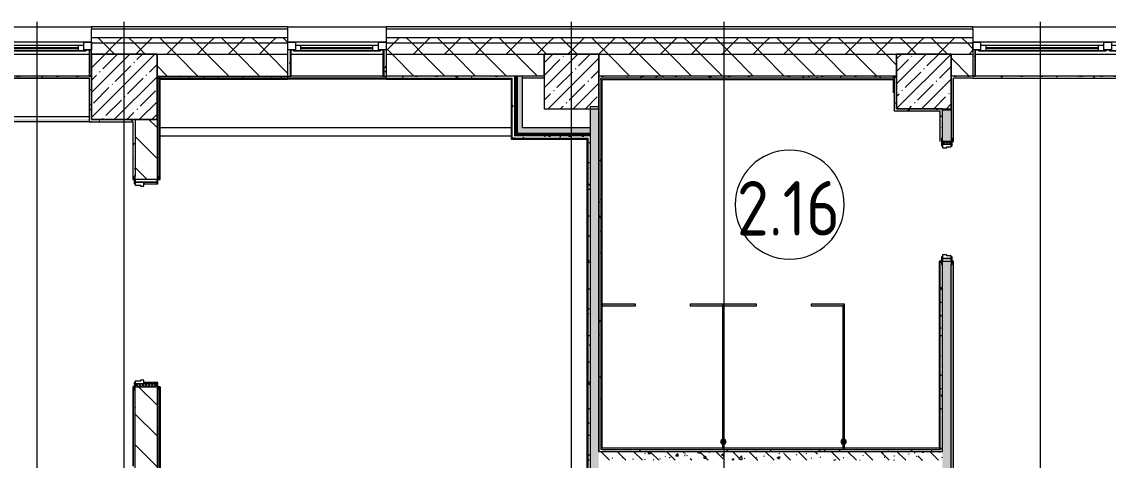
# Model space of a CAD drawing. Header units: millimetres. Extents: x -625 to 415037, y -3642 to 102118.
# Drawn here: x 214292 to 224252, y 97914 to 101937 of the extents above; entities that cross this region are included whole.
import ezdxf

# ---------------------------------------------------------------- set-up
doc = ezdxf.new("R2010")
doc.units = ezdxf.units.MM
for name, color, linetype, lineweight in [('A-AREA-IDEN', 7, 'Continuous', 9), ('A-DOOR-FRAM-2', 7, 'Continuous', 5), ('A-GENM', 7, 'Continuous', 9), ('A-GENM-1', 7, 'Continuous', 20), ('A-GLAZ', 7, 'Continuous', 9), ('A-GLAZ-1', 7, 'Continuous', 5), ('A-WALL', 7, 'Continuous', 5), ('I-WALL', 7, 'Continuous', 5), ('S-COLS', 7, 'Continuous', 9), ('S-COLS-1', 7, 'Continuous', 5), ('Оси', 7, 'Continuous', 9)]:
    doc.layers.add(name, color=color, linetype=linetype, lineweight=lineweight)
doc.layers.add('A-AREA-PATT-2', color=7, linetype='Continuous', lineweight=5, true_color=0xcde0ef, transparency=1)
for name, color, linetype, lineweight, true_color in [('A-DOOR-1', 7, 'Continuous', 5, 0xc0c0c0), ('A-DOOR-FRAM-1', 7, 'Continuous', 5, 0xc0c0c0), ('A-WALL-1', 9, 'Continuous', 5, 0x808080), ('A-WALL-FNSH-1', 9, 'Continuous', 5, 0x808080)]:
    doc.layers.add(name, color=color, linetype=linetype, lineweight=lineweight, true_color=true_color)
doc.layers.get('A-DOOR-1').off()
doc.styles.add('GOST Common', font='', dxfattribs={"width": 0.9, "height": 500})
doc.styles.get('GOST Common').set_extended_font_data('GOST Common')
pattern_1 = [(45, (148772.12, 0), (-114.04925, 114.04925), []), (45, (148886.17, 0), (-114.04925, 114.04925), [201.612, -40.322, 6.706, -33.617])]
pattern_2 = [(135, (148772.12, 0), (-141.42136, -141.42136), [])]
pattern_3 = [(135, (148772.12, 0), (-150.8683, -150.8683), [213.36, -35.56, 7.112, -35.56]), (135, (148772.12, 150.77), (-150.8683, -150.8683), []), (50, (148772.12, 0), (255.05767, -22.3145), [26.67, -293.37]), (355, (148772.12, 0), (-49.3404, 267.4791), [21.336, -234.696]), (100.451, (148793.38, -1.86), (205.7195, 245.16356), [22.666, -249.326]), (46.184, (148772.12, 71.12), (379.511, -58.86), [40.005, -440.055]), (96.636, (148803.75, 66.2), (332.3634, 346.3991), [33.999, -373.989]), (351.184, (148772.12, 71.12), (332.3669, 346.3953), [32.004, -352.044]), (21, (148807.68, 53.34), (212.26017, -143.1711), [26.67, -293.37]), (326, (148807.68, 53.34), (86.5224, 257.8632), [21.336, -234.696]), (71.451, (148825.37, 41.4), (298.78395, 114.6901), [22.666, -249.326]), (37.5, (148772.12, 0), (4.32385, 118.37751), [6.706, -225.146, 6.706, -231.546, -235.585]), (37.5, (148772.12, 0), (4.32385, 118.37751), [-470.103, 6.706, -228.879]), (7.5, (148772.12, 0), (93.54758, 140.2533), [6.706, -129.134, 6.706, -219.812, -89.789]), (7.5, (148772.12, 0), (93.54758, 140.2533), [-362.356, 6.706, -83.083]), (327.5, (148692.82, 0), (189.82734, -8.02019), [6.706, -82.194, 6.706, -270.662, -368.046]), (327.5, (148692.82, 0), (189.82734, -8.02019), [-366.268, 6.706, -361.34]), (317.5, (148657.26, 0), (207.38114, 35.59764), [6.706, -108.864, 6.706, -177.495, -261.366]), (317.5, (148657.26, 0), (207.38114, 35.59764), [-299.771, 6.706, -254.66])]
pattern_4 = [(45, (148772.12, 0), (-141.42136, 141.42136), []), (135, (148772.12, 0), (-141.42136, -141.42136), [])]
pattern_5 = [(0, (148772.123, 0), (243.84, 60.96), [20.117, -162.763, 20.117, -162.763, -975.36]), (0, (148772.123, 0), (243.84, 60.96), [-365.76, 20.117, -345.643, 20.117, -162.763, -426.72]), (0, (148772.123, 0), (243.84, 60.96), [-914.4, 20.117, -101.803, 20.117, -284.683]), (120, (148863.563, 30.48), (-174.71291, 180.691634), [20.117, -162.763, 20.117, -162.763, -975.36]), (120, (148863.563, 30.48), (-174.71291, 180.691634), [-365.76, 20.117, -345.643, 20.117, -162.763, -426.72]), (120, (148863.563, 30.48), (-174.71291, 180.691634), [-914.4, 20.117, -101.803, 20.117, -284.683]), (240, (148894.043, 152.4), (-69.12709, -241.651634), [20.117, -162.763, 20.117, -162.763, -975.36]), (240, (148894.043, 152.4), (-69.12709, -241.651634), [-365.76, 20.117, -345.643, 20.117, -162.763, -426.72]), (240, (148894.043, 152.4), (-69.12709, -241.651634), [-914.4, 20.117, -101.803, 20.117, -284.683])]
pattern_6 = [(45, (148772.12, 0), (-212.132, 212.132), []), (135, (148772.12, 0), (-212.132, -212.132), [])]

# ---------------------------------------------------------------- blocks, each defined once
blk = doc.blocks.new('110_Дверь_СКБ_1Ст_Внутренняя1 - Д-4 1100x2100h_су мгн-32391219-Объем проектирования 2 этажа')
at = {"layer": 'A-DOOR-FRAM-2'}
h = blk.add_hatch(dxfattribs=at)
h.set_pattern_fill('FP_200', color=256, style=0, pattern_type=2)
h.set_pattern_definition([(45, (-371.384, 104.685), (-14.1421, 14.1421), []), (135, (-371.384, 104.685), (-14.1421, -14.1421), [])])
h.paths.add_polyline_path([(-512.5, -39.7), (-512.5, 40), (-537.5, 40), (-537.5, -40), (-512.5, -40)])
at = {"layer": 'A-DOOR-FRAM-1'}
for p, q in [((-497.5, 48), (-567.5, 48)), ((-567.5, 48), (-567.5, 40)), ((-567.5, 40), (-497.5, 40)), ((-512.5, 40), (-537.5, 40)), ((-537.5, 40), (-537.5, -40)), ((-487.5, 40), (-512.5, 40)), ((-512.5, 40), (-512.5, -40)), ((-512.5, -40), (-512.5, 40)), ((-497.5, 40), (-512.5, 40)), ((-512.5, 40), (-512.5, 39)), ((-512.5, 39), (-497.5, 39)), ((-497.5, 40), (-497.5, 48)), ((-497.5, 39), (-497.5, 40)), ((-487.5, 0), (-487.5, 40)), ((-477.5, 0), (-487.5, 0)), ((-477.5, -40), (-477.5, 0)), ((512.5, 0), (502.5, 0)), ((502.5, 0), (502.5, -40)), ((512.5, 40), (512.5, 0)), ((537.5, 40), (512.5, 40)), ((592.5, 48), (522.5, 48)), ((522.5, 48), (522.5, 40)), ((537.5, 40), (522.5, 40)), ((522.5, 40), (522.5, 39)), ((522.5, 40), (592.5, 40)), ((522.5, 39), (537.5, 39)), ((537.5, -40), (537.5, 40)), ((562.5, 40), (537.5, 40)), ((537.5, 40), (537.5, -40)), ((537.5, 39), (537.5, 40)), ((562.5, -40), (562.5, 40)), ((592.5, 40), (592.5, 48)), ((-497.5, -40), (-567.5, -40)), ((-567.5, -40), (-567.5, -48)), ((-567.5, -48), (-497.5, -48)), ((-537.5, -40), (-512.5, -40)), ((-497.5, -39), (-512.5, -39)), ((-512.5, -39), (-512.5, -40)), ((-512.5, -40), (-477.5, -40)), ((-512.5, -40), (-497.5, -40)), ((-497.5, -40), (-497.5, -39)), ((-497.5, -48), (-497.5, -40)), ((502.5, -40), (537.5, -40)), ((537.5, -39), (522.5, -39)), ((522.5, -39), (522.5, -40)), ((522.5, -40), (537.5, -40)), ((592.5, -40), (522.5, -40)), ((522.5, -40), (522.5, -48)), ((522.5, -48), (592.5, -48)), ((537.5, -40), (537.5, -39)), ((537.5, -40), (562.5, -40)), ((592.5, -48), (592.5, -40))]:
    blk.add_line(p, q, dxfattribs=at)
blk = doc.blocks.new('110_Дверь_СКБ_2Ст - Д-10 1800x2100h_Актовый зал EI30-32403870-Объем проектирования 2 этажа')
at = {"layer": 'A-DOOR-FRAM-2'}
h = blk.add_hatch(dxfattribs=at)
h.set_pattern_fill('FP_115', color=256, style=0, pattern_type=2)
h.set_pattern_definition([(45, (-771.384, 164.685), (-14.1421, 14.1421), []), (135, (-771.384, 164.685), (-14.1421, -14.1421), [])])
h.paths.add_polyline_path([(-937.5, 56.4), (-937.5, -100), (-912.5, -100), (-912.5, 100), (-937.5, 100), (-937.5, 86.4)])
at = {"layer": 'A-DOOR-FRAM-1'}
for p, q in [((-897.5, 108), (-967.5, 108)), ((-967.5, 108), (-967.5, 100)), ((-967.5, 100), (-897.5, 100)), ((-912.5, 100), (-937.5, 100)), ((-937.5, 100), (-937.5, -100)), ((-887.5, 100), (-912.5, 100)), ((-912.5, 100), (-912.5, 20)), ((-912.5, -100), (-912.5, 100)), ((-897.5, 100), (-897.5, 108)), ((-887.5, 50), (-887.5, 100)), ((912.5, 100), (912.5, 50)), ((937.5, 100), (912.5, 100)), ((992.5, 108), (922.5, 108)), ((922.5, 108), (922.5, 100)), ((922.5, 100), (992.5, 100)), ((937.5, 20), (937.5, 100)), ((962.5, 100), (937.5, 100)), ((937.5, 100), (937.5, -100)), ((962.5, -100), (962.5, 100)), ((992.5, 100), (992.5, 108)), ((-912.5, 20), (-877.5, 20)), ((-897.5, 20), (-912.5, 20)), ((-912.5, 20), (-912.5, -100)), ((-897.5, -100), (-897.5, 20)), ((-877.5, 50), (-887.5, 50)), ((-877.5, 20), (-877.5, 50)), ((912.5, 50), (902.5, 50)), ((902.5, 50), (902.5, 20)), ((902.5, 20), (937.5, 20)), ((937.5, 20), (922.5, 20)), ((922.5, 20), (922.5, -100)), ((937.5, -100), (937.5, 20)), ((-897.5, -100), (-967.5, -100)), ((-967.5, -100), (-967.5, -108)), ((-967.5, -108), (-897.5, -108)), ((-937.5, -100), (-912.5, -100)), ((-912.5, -100), (-897.5, -100)), ((-897.5, -108), (-897.5, -100)), ((922.5, -100), (937.5, -100)), ((992.5, -100), (922.5, -100)), ((922.5, -100), (922.5, -108)), ((922.5, -108), (992.5, -108)), ((937.5, -100), (962.5, -100)), ((992.5, -108), (992.5, -100))]:
    blk.add_line(p, q, dxfattribs=at)
blk = doc.blocks.new('120_Окно_СКБ_1Ст - 120_Окно_СКБ_1Ст 900х2500_h_-19906774-Объем проектирования 2 этажа')
at = {"layer": 'A-GLAZ'}
for p, q in [((-450, -75), (-450, -5)), ((-450, -5), (-380, -5)), ((-380, -75), (-450, -75)), ((-380, -75), (-400, -75)), ((-400, -75), (-400, -85)), ((-400, -85), (400, -85)), ((400, -85), (-400, -85)), ((-380, -5), (-380, -75)), ((380, -35), (-380, -35)), ((-380, -35), (-380, -75)), ((-330, -85), (-330, -35)), ((330, -85), (330, -35)), ((380, -75), (380, -5)), ((380, -5), (450, -5)), ((380, -75), (380, -35)), ((450, -75), (380, -75)), ((400, -75), (380, -75)), ((400, -85), (400, -75)), ((450, -5), (450, -75))]:
    blk.add_line(p, q, dxfattribs=at)
at = {"layer": 'A-GLAZ-1'}
for p, q in [((450, -5), (-450, -5)), ((-430, -75), (-400, -75)), ((-330, -55), (330, -55)), ((330, -65), (-330, -65)), ((400, -75), (430, -75))]:
    blk.add_line(p, q, dxfattribs=at)
blk = doc.blocks.new('120_Окно_СКБ_1Ст - 120_Окно_СКБ_1Ст 900х2500_h_-V389-Объем проектирования 2 этажа')
at = {"layer": 'A-GLAZ'}
for p, q in [((-450, -75), (-450, -5)), ((-450, -5), (-380, -5)), ((-380, -75), (-450, -75)), ((-380, -75), (-400, -75)), ((-400, -75), (-400, -85)), ((-400, -85), (400, -85)), ((400, -85), (-400, -85)), ((-380, -5), (-380, -75)), ((380, -35), (-380, -35)), ((-380, -35), (-380, -75)), ((-330, -85), (-330, -35)), ((330, -85), (330, -35)), ((380, -75), (380, -5)), ((380, -5), (450, -5)), ((380, -75), (380, -35)), ((450, -75), (380, -75)), ((400, -75), (380, -75)), ((400, -85), (400, -75)), ((450, -5), (450, -75))]:
    blk.add_line(p, q, dxfattribs=at)
at = {"layer": 'A-GLAZ-1'}
for p, q in [((450, -5), (-450, -5)), ((-421, -75), (-400, -75)), ((-330, -55), (330, -55)), ((330, -65), (-330, -65)), ((400, -75), (421, -75))]:
    blk.add_line(p, q, dxfattribs=at)
blk = doc.blocks.new('120_Окно_СКБ_2Ст - 120_Окно_СКБ_2Ст 2100х2400 _мал створка справа_-19092174-Объем проектирования 2 этажа')
at = {"layer": 'A-GLAZ'}
for p, q in [((-1050, -75), (-1050, -5)), ((-1050, -5), (-980, -5)), ((-980, -75), (-1050, -75)), ((-980, -75), (-1000, -75)), ((-1000, -75), (-1000, -85)), ((-1000, -85), (170, -85)), ((170, -85), (-1000, -85)), ((-980, -5), (-980, -75)), ((150, -35), (-980, -35)), ((-980, -35), (-980, -75)), ((-930, -85), (-930, -35)), ((100, -85), (100, -35)), ((150, -75), (150, -5)), ((150, -5), (220, -5)), ((150, -75), (150, -35)), ((220, -75), (150, -75)), ((170, -75), (150, -75)), ((170, -85), (170, -75)), ((220, -75), (200, -75)), ((200, -75), (200, -85)), ((200, -85), (1000, -85)), ((1000, -85), (200, -85)), ((220, -5), (220, -75)), ((980, -35), (220, -35)), ((220, -35), (220, -75)), ((270, -85), (270, -35)), ((930, -85), (930, -35)), ((980, -75), (980, -5)), ((980, -5), (1050, -5)), ((980, -75), (980, -35)), ((1050, -75), (980, -75)), ((1000, -75), (980, -75)), ((1000, -85), (1000, -75)), ((1050, -5), (1050, -75))]:
    blk.add_line(p, q, dxfattribs=at)
at = {"layer": 'A-GLAZ-1'}
for p, q in [((1050, -5), (-1050, -5)), ((-1030, -75), (-1000, -75)), ((-930, -55), (100, -55)), ((100, -65), (-930, -65)), ((170, -75), (200, -75)), ((270, -55), (930, -55)), ((930, -65), (270, -65)), ((1000, -75), (1030, -75))]:
    blk.add_line(p, q, dxfattribs=at)
blk = doc.blocks.new('131_Сантехническая перегородка_Дверь - СД-1-V494-Объем проектирования 2 этажа')
at = {"layer": 'A-GENM'}
for points in [[(305.2, -8), (305.2, 8), (0, 8), (0, -8)], [(1110.4, -8), (1110.4, 8), (805.2, 8), (805.2, -8), (1102.4, -8)]]:
    blk.add_hatch(color=256, dxfattribs=at).paths.add_polyline_path(points)
at = {"layer": 'A-GENM-1'}
for p, q in [((305.2, 8), (0, 8)), ((0, 8), (0, -8)), ((305.2, -8), (305.2, 8)), ((1110.4, 8), (805.2, 8)), ((805.2, 8), (805.2, -8)), ((1110.4, -8), (1110.4, 8)), ((0, -8), (305.2, -8)), ((805.2, -8), (1110.4, -8))]:
    blk.add_line(p, q, dxfattribs=at)
blk = doc.blocks.new('131_Сантехническая перегородка - СП-4-29831414-Объем проектирования 2 этажа')
at = {"layer": 'A-GENM'}
blk.add_hatch(color=256, dxfattribs=at).paths.add_polyline_path([(1053.1, 8), (25.5, 8), (25.5, -8), (1330, -8), (1330, 8)])
at = {"layer": 'A-GENM', "flags": 128}
for points in [[(97, 8), (96.7, 8.5), (96.3, 9), (95.9, 9.5), (95.5, 9.9), (95.1, 10.4), (94.7, 10.8), (94.3, 11.2), (93.8, 11.6), (93.3, 12), (92.9, 12.3), (92.4, 12.7), (91.8, 13), (91.3, 13.3), (90.8, 13.6), (90.2, 13.8), (89.7, 14), (89.1, 14.3), (88.5, 14.4), (88, 14.6), (87.4, 14.7), (86.8, 14.9), (86.2, 14.9), (85.6, 15), (85, 15.1), (84.4, 15.1), (83.8, 15.1), (83.2, 15), (82.6, 15), (82, 14.9), (81.4, 14.8), (80.8, 14.7), (80.2, 14.5), (79.6, 14.4), (79.1, 14.2), (78.5, 13.9), (77.9, 13.7), (77.4, 13.4), (76.9, 13.2), (76.4, 12.9), (75.8, 12.5), (75.3, 12.2), (74.9, 11.8), (74.4, 11.4), (74, 11), (73.5, 10.6), (73.1, 10.2), (72.7, 9.7), (72.3, 9.3), (72, 8.8), (71.6, 8.3), (71.4, 8)], [(71.4, -8), (71.8, -8.5), (72.1, -9), (72.5, -9.5), (72.9, -9.9), (73.3, -10.4), (73.7, -10.8), (74.1, -11.2), (74.6, -11.6), (75.1, -12), (75.6, -12.3), (76.1, -12.7), (76.6, -13), (77.1, -13.3), (77.6, -13.6), (78.2, -13.8), (78.7, -14), (79.3, -14.3), (79.9, -14.4), (80.5, -14.6), (81.1, -14.7), (81.6, -14.9), (82.2, -14.9), (82.8, -15), (83.4, -15.1), (84, -15.1), (84.6, -15.1), (85.2, -15), (85.8, -15), (86.4, -14.9), (87, -14.8), (87.6, -14.7), (88.2, -14.5), (88.8, -14.4), (89.4, -14.2), (89.9, -13.9), (90.5, -13.7), (91, -13.4), (91.6, -13.2), (92.1, -12.9), (92.6, -12.5), (93.1, -12.2), (93.6, -11.8), (94, -11.4), (94.5, -11), (94.9, -10.6), (95.3, -10.2), (95.7, -9.7), (96.1, -9.3), (96.5, -8.8), (96.8, -8.3), (97, -8)]]:
    blk.add_lwpolyline(points, dxfattribs=at)
at = {"layer": 'A-GENM'}
for radius, start, end in [(24.6, 19.91127, 160.08873), (17.6, 28.97309, 151.02691), (15.1, 33.78108, 146.21892), (24.6, 199.91127, 340.08873), (17.6, 208.97309, 331.02691), (15.1, 213.78108, 326.21892)]:
    blk.add_arc((84.2, 0), radius, start, end, dxfattribs=at)
at = {"layer": 'A-GENM-1'}
for p, q in [((1330, 8), (25.5, 8)), ((25.5, 8), (25.5, -8)), ((1330, -8), (1330, 8)), ((25.5, -8), (1330, -8))]:
    blk.add_line(p, q, dxfattribs=at)
blk = doc.blocks.new('Зашивка приборов отопления29 - Зашивка приборов отопления-33323054-Объем проектирования 2 этажа')
at = {"layer": 'A-WALL'}
for p, q in [((70006.6, 26425), (66789, 26425)), ((66789, 26350), (70006.6, 26350))]:
    blk.add_line(p, q, dxfattribs=at)
blk = doc.blocks.new('Марка_Помещения - Номер-25198446-Объем проектирования 2 этажа')
at = {"layer": 'A-AREA-IDEN'}
for start, end in [(360, 180), (180, 360)]:
    blk.add_arc((0, 0), 2.5, start, end, dxfattribs=at)
blk = doc.blocks.new('2floor')
at = {"layer": 'A-AREA-PATT-2'}
h = blk.add_hatch(color=256, dxfattribs=at)
h.paths.add_polyline_path([(219613.1, 23480.5), (222706.6, 23480.5), (222706.6, 25200), (222701.1, 25200), (222701.1, 23486), (219613.1, 23486.8), (219613.1, 26869), (222281.1, 26869), (222281.9, 26569), (222701.1, 26569), (222701.1, 26300), (222706.6, 26300), (222706.6, 26574.5), (222286.6, 26574.5), (222286.6, 26874.5), (219607.6, 26874.5), (219607.6, 23480.5)])
h.paths.add_polyline_path([(221833.9, 23522.7), (221840.3, 23524.8), (221849.3, 23537.1), (221847, 23555.3), (221838.3, 23565.3), (221833.9, 23564.6), (221833.9, 23556.4), (221836.5, 23555.3), (221840.9, 23544.7), (221833.9, 23524.8)])
h.paths.add_polyline_path([(220731.5, 23522.7), (220738, 23524.8), (220746.9, 23537.1), (220744.7, 23555.3), (220735.9, 23565.3), (220731.5, 23564.6), (220731.5, 23556.4), (220734.1, 23555.3), (220738.6, 23544.7), (220731.5, 23524.8)])
h.paths.add_polyline_path([(221817.9, 23522.7), (221817.9, 23532.9), (221814.4, 23535.9), (221810.8, 23544.7), (221817.9, 23566.7), (221811.4, 23564.6), (221802.5, 23552.3), (221804.7, 23534), (221813.4, 23524.1)])
h.paths.add_polyline_path([(220715.5, 23522.7), (220715.5, 23532.9), (220712.1, 23535.9), (220708.4, 23544.7), (220715.5, 23566.7), (220709, 23564.6), (220700.1, 23552.3), (220702.3, 23534), (220711.1, 23524.1)])
h = blk.add_hatch(color=256, dxfattribs=at)
h.paths.add_polyline_path([(209567.6, 26479), (214911.6, 26480), (214911.6, 26504), (209553.1, 26504), (209553.5, 26479), (209562, 26479)])
h.paths.add_polyline_path([(205726.7, 26479), (208911.6, 26480.5), (208911.1, 26504), (203552.6, 26504), (203551.6, 26479.5), (205721.2, 26479)])
h.paths.add_polyline_path([(197553.4, 26479), (202911.1, 26479.5), (202911.1, 26504), (197553.4, 26504), (197553.4, 26479.5)])
h.paths.add_polyline_path([(194055.1, 26480), (196911.6, 26480), (196911.6, 26505), (191553.1, 26505), (191553.1, 26480), (193693.7, 26480)])
h = blk.add_hatch(color=256, dxfattribs=at)
h.paths.add_polyline_path([(217544, 18824.5), (219477.6, 18824.5), (219477.6, 20625.5), (219057.6, 20625.5), (219057.6, 21174.5), (219477.6, 21174.5), (219477.6, 22675.5), (219057.6, 22675.5), (219057.6, 23224.5), (219477.6, 23224.5), (219477.6, 26325.5), (218783.2, 26325.5), (218783.2, 26350), (218778.7, 26347.8), (218778.7, 26321), (219473.1, 26321), (219473.1, 23229), (219053.1, 23228.5), (219053.5, 22671), (219473.1, 22671), (219473.1, 21179), (219053.1, 21179), (219053.1, 20621), (219473.1, 20621), (219473.1, 18829), (215561.1, 18829.4), (215561.1, 24050), (215556.6, 24050), (215556.6, 18824.5), (217417.1, 18824.5)])
h.paths.add_polyline_path([(215561.1, 25950), (215561.1, 26350), (215556.6, 26350), (215556.6, 25950)])
at = {"layer": 'A-WALL'}
h = blk.add_hatch(dxfattribs=at)
h.set_pattern_fill('FP_24', color=256, style=0, pattern_type=2)
h.set_pattern_definition(pattern_4)
h.paths.add_polyline_path([(233082.8, 27200), (241932.1, 27200), (241932.1, 27250), (229122.1, 27250), (229122.1, 27200), (232972.1, 27200)])
h.paths.add_polyline_path([(226462.1, 27200), (226622.1, 27200), (226622.1, 27250), (225112.1, 27250), (225112.1, 27200), (226442.1, 27200)])
h.paths.add_polyline_path([(222281.1, 27200), (223012.1, 27200), (223012.1, 27250), (217632.1, 27250), (217632.1, 27200), (221880.4, 27200)])
h.paths.add_polyline_path([(214032.1, 27200), (214032.1, 27250), (212952.1, 27250), (212952.1, 27200), (213930.3, 27200)])
h.paths.add_polyline_path([(214932.1, 27200), (216732.1, 27200), (216732.1, 27250), (214932.1, 27250)])
h.paths.add_polyline_path([(209812.1, 27200), (209812.1, 27250), (208632.1, 27250), (208632.1, 27200), (209593.9, 27200)])
h.paths.add_polyline_path([(203553.1, 27200), (203782, 27200), (203782, 27250), (202632.3, 27250), (202632.3, 27200), (203552.1, 27200)])
h.paths.add_polyline_path([(204682, 27200), (205932.1, 27200), (205932.1, 27250), (204682, 27250)])
h.paths.add_polyline_path([(199475.6, 27200), (199532.3, 27200), (199532.3, 27250), (198432.4, 27250), (198432.4, 27200), (199136.9, 27200)])
h.paths.add_polyline_path([(197532.1, 27200), (197532.4, 27200), (197532.1, 27250), (196279.1, 27250), (196279.1, 27200), (197307.4, 27200)])
h.paths.add_polyline_path([(192971, 27200), (193179.1, 27200), (193179.1, 27250), (190782.1, 27250), (190782.1, 27200), (191553.1, 27200)])
h = blk.add_hatch(dxfattribs=at)
h.set_pattern_fill('FP_24', color=256, style=0, pattern_type=2)
h.set_pattern_definition(pattern_4)
h.paths.add_polyline_path([(241394.2, 27100), (241832.1, 27100), (241832.1, 27200), (229122.1, 27200), (229122.1, 27100), (240671.5, 27100)])
h.paths.add_polyline_path([(226022.1, 27100), (226622.1, 27100), (226622.1, 27200), (225112.1, 27200), (225112.1, 27100), (225522.1, 27100)])
h.paths.add_polyline_path([(208932.1, 27100), (209812.1, 27100), (209812.1, 27200), (208632.1, 27200), (208632.1, 27100), (208912.1, 27100)])
h.paths.add_polyline_path([(205632.6, 27100), (205932.1, 27100), (205932.1, 27200), (204682, 27200), (204682, 27100), (205257.5, 27100)])
h.paths.add_polyline_path([(212952.1, 27100), (214032.1, 27100), (214032.1, 27200), (212952.1, 27200), (212952.1, 27170)])
h.paths.add_polyline_path([(214932.1, 27100), (216732.1, 27100), (216732.1, 27200), (214932.1, 27200), (214932.1, 27100.8)])
h.paths.add_polyline_path([(203782, 27100), (203782, 27200), (202632.3, 27200), (202632.3, 27100), (203553.1, 27100)])
h.paths.add_polyline_path([(190932.1, 27100), (193179.1, 27100), (193179.1, 27200), (190832.1, 27200), (190832.1, 27100)])
h.paths.add_polyline_path([(196279.1, 27100), (197532.4, 27100), (197532.1, 27200), (196279.1, 27200), (196279.1, 27140)])
h.paths.add_polyline_path([(222812.1, 27100), (223012.1, 27100), (223012.1, 27200), (217632.1, 27200), (217632.1, 27100), (222603.1, 27100)])
h.paths.add_polyline_path([(198432.4, 27100), (199532.3, 27100), (199532.3, 27200), (198432.4, 27200)])
at = {"layer": 'I-WALL'}
h = blk.add_hatch(dxfattribs=at)
h.set_pattern_fill('FP_23', color=256, style=0, pattern_type=2)
h.set_pattern_definition(pattern_2)
h.paths.add_polyline_path([(221669.4, 26900), (222312.1, 26900), (222312.1, 27100), (219582.1, 27100), (219582.1, 26900), (221519, 26900)])
h.paths.add_polyline_path([(208632.1, 26900), (208932.1, 26900), (208932.1, 27100), (208632.1, 27100), (208632.1, 26900.9)])
h.paths.add_polyline_path([(205257.5, 26900), (205932.1, 26900), (205932.1, 27100), (204682, 27100), (204682, 26900)])
h.paths.add_polyline_path([(232841.8, 26900), (232972.1, 26900), (232972.1, 27100), (229922.1, 27100), (229922.1, 26900), (232797.5, 26900)])
h.paths.add_polyline_path([(209553.1, 26900), (209832.1, 26900), (209832.1, 27100), (209532.1, 27100), (209532.1, 26900), (209552.1, 26900)])
h.paths.add_polyline_path([(212932.1, 26900), (214032.1, 26900), (214032.1, 27100), (212932.1, 27100), (212932.1, 27018.7)])
h.paths.add_polyline_path([(215532.1, 26900), (216732.1, 26900), (216732.1, 27100), (215532.1, 27100)])
h.paths.add_polyline_path([(217632.1, 26900), (219082.1, 26900), (219082.1, 27100), (217632.1, 27100), (217632.1, 27032)])
h.paths.add_polyline_path([(229401.1, 26900), (229422.1, 26900), (229422.1, 27100), (229122.1, 27100), (229122.1, 26900)])
h.paths.add_polyline_path([(203552.1, 26900), (203782, 26900), (203782, 27100), (203532.1, 27100), (203532.1, 26900)])
h.paths.add_polyline_path([(226442.1, 26900), (226622.1, 26900), (226622.1, 27100), (226022.1, 27100), (226022.1, 26900), (226362.1, 26900)])
h.paths.add_polyline_path([(199475.6, 26900), (199532.3, 26900), (199532.3, 27100), (199136.9, 27100), (199136.9, 26900)])
h.paths.add_polyline_path([(225522.1, 26900), (225522.1, 27100), (225112.1, 27100), (225112.1, 26900), (225494, 26900)])
h.paths.add_polyline_path([(202632.3, 26900), (202932.1, 26900), (202932.1, 27100), (202632.3, 27100), (202632.3, 27015.9)])
h.paths.add_polyline_path([(223012.1, 26900), (223012.1, 27100), (222812.1, 27100), (222812.1, 26900), (222832.1, 26900)])
h = blk.add_hatch(dxfattribs=at)
h.set_pattern_fill('FP_191', color=256, style=0, pattern_type=2)
h.set_pattern_definition(pattern_5)
h.paths.add_polyline_path([(214932.1, 26900), (214932.1, 27140), (214912.1, 27140), (214912.1, 26900)])
h = blk.add_hatch(dxfattribs=at)
h.set_pattern_fill('FP_191', color=256, style=0, pattern_type=2)
h.set_pattern_definition(pattern_5)
h.paths.add_polyline_path([(216732.1, 26900), (216752.1, 26900), (216752.1, 27140), (216732.1, 27140), (216732.1, 27061.4)])
h = blk.add_hatch(dxfattribs=at)
h.set_pattern_fill('FP_191', color=256, style=0, pattern_type=2)
h.set_pattern_definition(pattern_5)
h.paths.add_polyline_path([(217612.1, 26900), (217632.1, 26900), (217632.1, 27140), (217612.1, 27140), (217612.1, 27032.6)])
h = blk.add_hatch(dxfattribs=at)
h.set_pattern_fill('FP_191', color=256, style=0, pattern_type=2)
h.set_pattern_definition(pattern_5)
h.paths.add_polyline_path([(223032.1, 26900), (223032.1, 27140), (223012.1, 27140), (223012.1, 26900)])
h = blk.add_hatch(dxfattribs=at)
h.set_pattern_fill('FP_191', color=256, style=0, pattern_type=2)
h.set_pattern_definition(pattern_5)
h.paths.add_polyline_path([(211762.1, 26880), (214912.1, 26880), (214912.1, 26900), (209532.1, 26900), (209532.1, 26880), (211039.4, 26880)])
h = blk.add_hatch(dxfattribs=at)
h.set_pattern_fill('FP_191', color=256, style=0, pattern_type=2)
h.set_pattern_definition(pattern_5)
h.paths.add_polyline_path([(214932.1, 26500), (214932.1, 26900), (214912.1, 26900), (214912.1, 26500), (214930.5, 26500)])
h = blk.add_hatch(dxfattribs=at)
h.set_pattern_fill('FP_191', color=256, style=0, pattern_type=2)
h.set_pattern_definition(pattern_5)
h.paths.add_polyline_path([(218787.7, 26880), (218807.7, 26880), (218807.7, 26900), (217632.1, 26900), (217632.1, 26880), (218266.7, 26880)])
h.paths.add_polyline_path([(215552.1, 26880), (216732.1, 26880), (216732.1, 26900), (215532.1, 26900), (215532.1, 26880)])
h = blk.add_hatch(dxfattribs=at)
h.set_pattern_fill('FP_192', color=256, style=0, pattern_type=2)
h.set_pattern_definition(pattern_6)
h.paths.add_polyline_path([(218820.2, 26362.5), (218820.2, 26900), (218807.7, 26900), (218807.7, 26362.5), (218817.1, 26362.5)])
h = blk.add_hatch(dxfattribs=at)
h.set_pattern_fill('FP_192', color=256, style=0, pattern_type=2)
h.set_pattern_definition(pattern_6)
h.paths.add_polyline_path([(218820.2, 26375), (218832.7, 26375), (218832.7, 26900), (218820.2, 26900), (218820.2, 26375.2)])
for points in [[(218832.7, 26425), (218882.7, 26425), (218882.7, 26900), (218832.7, 26900), (218832.7, 26429)], [(218989.4, 26375), (219502.1, 26375), (219502.1, 26425), (218832.7, 26425), (218832.7, 26375)]]:
    blk.add_hatch(color=256, dxfattribs=at).paths.add_polyline_path(points)
h = blk.add_hatch(dxfattribs=at)
h.set_pattern_fill('FP_191', color=256, style=0, pattern_type=2)
h.set_pattern_definition(pattern_5)
h.paths.add_polyline_path([(221519, 26880), (222281.7, 26881), (222292.1, 26900), (219582.1, 26900), (219582.1, 26880), (221157.6, 26880)])
h = blk.add_hatch(dxfattribs=at)
h.set_pattern_fill('FP_191', color=256, style=0, pattern_type=2)
h.set_pattern_definition(pattern_5)
h.paths.add_polyline_path([(222312.1, 26600), (222312.1, 26900), (222292.1, 26899.2), (222292.1, 26600)])
h = blk.add_hatch(dxfattribs=at)
h.set_pattern_fill('FP_191', color=256, style=0, pattern_type=2)
h.set_pattern_definition(pattern_5)
h.paths.add_polyline_path([(222812.1, 26880), (225112.1, 26880), (225112.1, 26900), (222812.1, 26900), (222812.1, 26890.4)])
h = blk.add_hatch(dxfattribs=at)
h.set_pattern_fill('FP_191', color=256, style=0, pattern_type=2)
h.set_pattern_definition(pattern_5)
h.paths.add_polyline_path([(215532.1, 18800), (215552.1, 18800), (215552.1, 24050), (215540.1, 24050), (215540.1, 24020), (215532.1, 24020), (215532.1, 18820)])
h.paths.add_polyline_path([(215540.1, 25950), (215552.1, 25950), (215552.1, 26880), (215532.1, 26880), (215532.1, 25980), (215540.1, 25980)])
h = blk.add_hatch(dxfattribs=at)
h.set_pattern_fill('FP_191', color=256, style=0, pattern_type=2)
h.set_pattern_definition(pattern_5)
h.paths.add_polyline_path([(218787.7, 26330), (218807.7, 26330), (218807.7, 26880), (218787.7, 26880), (218787.7, 26346.5)])
h = blk.add_hatch(dxfattribs=at)
h.set_pattern_fill('FP_191', color=256, style=0, pattern_type=2)
h.set_pattern_definition(pattern_5)
h.paths.add_polyline_path([(219582.1, 23455), (219602.1, 23455), (219602.1, 26880), (219582.1, 26879.9), (219582.1, 23455.5)])
h = blk.add_hatch(dxfattribs=at)
h.set_pattern_fill('FP_191', color=256, style=0, pattern_type=2)
h.set_pattern_definition(pattern_5)
h.paths.add_polyline_path([(222832.1, 18800), (222832.1, 19540), (222820.1, 19540), (222820.1, 19510), (222812.1, 19510), (222812.1, 18800)])
h.paths.add_polyline_path([(222820.1, 20640), (222832.1, 20640), (222832.1, 25200), (222820.1, 25200), (222820.1, 25170), (222812.1, 25170), (222812.3, 20670), (222820.1, 20670)])
h.paths.add_polyline_path([(222832.1, 26300), (222832.1, 26880), (222812.1, 26879), (222812.1, 26330), (222820.1, 26330), (222820.1, 26300)])
h = blk.add_hatch(dxfattribs=at)
h.set_pattern_fill('FP_41', color=256, style=0, pattern_type=2)
h.set_pattern_definition(pattern_3)
h.paths.add_polyline_path([(219502.4, 21150), (219582.1, 21150), (219582.1, 22700), (219502.1, 22700), (219502.1, 21150)])
h.paths.add_polyline_path([(219546.6, 23200), (219582.1, 23200), (219582.1, 26617.5), (219576.9, 26600), (219502.1, 26600), (219502.1, 23200)])
h = blk.add_hatch(dxfattribs=at)
h.set_pattern_fill('FP_191', color=256, style=0, pattern_type=2)
h.set_pattern_definition(pattern_5)
h.paths.add_polyline_path([(222732.1, 26580), (222732.1, 26600), (222292.1, 26600), (222292.1, 26580), (222712.1, 26580)])
h = blk.add_hatch(dxfattribs=at)
h.set_pattern_fill('FP_191', color=256, style=0, pattern_type=2)
h.set_pattern_definition(pattern_5)
h.paths.add_polyline_path([(215285.1, 26480), (215312.1, 26480), (215312.1, 26500), (214912.1, 26500), (214912.1, 26480), (215014.4, 26480)])
h = blk.add_hatch(dxfattribs=at)
h.set_pattern_fill('FP_191', color=256, style=0, pattern_type=2)
h.set_pattern_definition(pattern_5)
h.paths.add_polyline_path([(215332.1, 23320), (215331.3, 24020), (215324.1, 24020), (215324.1, 24050), (215312.1, 24050), (215312.1, 23321)])
h.paths.add_polyline_path([(215312.1, 25950), (215324.1, 25950), (215324.1, 25980), (215332.1, 25980), (215332.1, 26500), (215312.1, 26479), (215312.1, 26085.7)])
h.paths.add_polyline_path([(215312.1, 26480), (215332.1, 26500), (215312.1, 26500)])
h = blk.add_hatch(dxfattribs=at)
h.set_pattern_fill('FP_23', color=256, style=0, pattern_type=2)
h.set_pattern_definition(pattern_2)
h.paths.add_polyline_path([(215532.1, 12300), (215532.1, 15175), (215332.1, 15175), (215332.1, 12300)])
h.paths.add_polyline_path([(215375.8, 16625), (215532.1, 16625), (215532.1, 16700), (215332.1, 16700), (215332.1, 16625)])
h.paths.add_polyline_path([(215395.3, 17300), (215532.1, 17300), (215532.1, 22700), (215332.1, 22700), (215332.1, 17300), (215389.3, 17300)])
h.paths.add_polyline_path([(215332.1, 23300), (215532.1, 23300), (215532.1, 24050), (215332.1, 24050), (215332.1, 23320)])
h.paths.add_polyline_path([(215429, 25950), (215532.1, 25950), (215532.1, 26500), (215332.1, 26500), (215332.1, 25950)])
h = blk.add_hatch(dxfattribs=at)
h.set_pattern_fill('FP_191', color=256, style=0, pattern_type=2)
h.set_pattern_definition(pattern_5)
h.paths.add_polyline_path([(222712.1, 23475), (222732.1, 23475), (222731.8, 25170), (222724.1, 25170), (222724.1, 25200), (222712.1, 25200), (222712.1, 23486)])
h.paths.add_polyline_path([(222712.1, 26300), (222724.1, 26300), (222724.1, 26330), (222732.1, 26330), (222732.1, 26580), (222712.1, 26578.1), (222712.1, 26569)])
h = blk.add_hatch(dxfattribs=at)
h.set_pattern_fill('FP_41', color=256, style=0, pattern_type=2)
h.set_pattern_definition(pattern_3)
h.paths.add_polyline_path([(222812.1, 19100), (222812.1, 19540), (222732.1, 19540), (222732.1, 19100), (222737.1, 19100)])
h.paths.add_polyline_path([(222812.1, 20640), (222812.1, 22700), (222732.1, 22700), (222732.1, 20640)])
h.paths.add_polyline_path([(222812.1, 23200), (222812.1, 25200), (222732.1, 25200), (222732.1, 23200), (222746, 23200)])
h.paths.add_polyline_path([(222732.1, 26300), (222812.1, 26300), (222812.1, 26587.5), (222732.1, 26587.5), (222732.1, 26330)])
h = blk.add_hatch(dxfattribs=at)
h.set_pattern_fill('FP_192', color=256, style=0, pattern_type=2)
h.set_pattern_definition(pattern_6)
h.paths.add_polyline_path([(218989.4, 26350), (219502.1, 26350), (219502.1, 26362.5), (218807.7, 26362.5), (218807.7, 26350), (218882.7, 26350)])
h = blk.add_hatch(dxfattribs=at)
h.set_pattern_fill('FP_191', color=256, style=0, pattern_type=2)
h.set_pattern_definition(pattern_5)
h.paths.add_polyline_path([(218903.2, 26330), (219502.1, 26330), (219501.6, 26350), (218807.7, 26350), (218807.7, 26330)])
h = blk.add_hatch(dxfattribs=at)
h.set_pattern_fill('FP_192', color=256, style=0, pattern_type=2)
h.set_pattern_definition(pattern_6)
h.paths.add_polyline_path([(218989.4, 26362.5), (219502.1, 26362.5), (219502.1, 26375), (218820.2, 26375), (218820.2, 26362.5), (218882.7, 26362.5)])
h = blk.add_hatch(dxfattribs=at)
h.set_pattern_fill('FP_191', color=256, style=0, pattern_type=2)
h.set_pattern_definition(pattern_5)
h.paths.add_polyline_path([(219482.1, 23220), (219502.1, 23220), (219502.1, 26330), (219482.1, 26330), (219482.1, 23220.5)])
h = blk.add_hatch(dxfattribs=at)
h.set_pattern_fill('FP_41', color=256, style=0, pattern_type=2)
h.set_pattern_definition(pattern_3)
h.paths.add_polyline_path([(222732.1, 23375), (222732.1, 23455), (219582.1, 23455), (219582.1, 23375), (222312.1, 23375)])
h = blk.add_hatch(dxfattribs=at)
h.set_pattern_fill('FP_191', color=256, style=0, pattern_type=2)
h.set_pattern_definition(pattern_5)
h.paths.add_polyline_path([(220796.3, 23455), (222732.1, 23455), (222732.1, 23475), (219602.1, 23475), (219602.1, 23455), (220434.9, 23455)])
at = {"layer": 'S-COLS-1'}
h = blk.add_hatch(dxfattribs=at)
h.set_pattern_fill('FP_1', color=256, style=0, pattern_type=2)
h.set_pattern_definition(pattern_1)
h.paths.add_polyline_path([(215375.8, 26500), (215532.1, 26500), (215532.1, 27100), (214932.1, 27100), (214932.6, 26500), (215332.1, 26500)])
h = blk.add_hatch(dxfattribs=at)
h.set_pattern_fill('FP_1', color=256, style=0, pattern_type=2)
h.set_pattern_definition(pattern_1)
h.paths.add_polyline_path([(219502.1, 26600), (219577.3, 26600), (219582.1, 26617.5), (219582.1, 27100), (219082.1, 27100), (219082.1, 26600)])
h = blk.add_hatch(dxfattribs=at)
h.set_pattern_fill('FP_1', color=256, style=0, pattern_type=2)
h.set_pattern_definition(pattern_1)
h.paths.add_polyline_path([(222812.1, 26600), (222812.1, 27100), (222312.1, 27100), (222312.1, 26600), (222603.1, 26600)])
at = {"layer": 'A-WALL'}
for p, q in [((214032.1, 27350), (214932.1, 27350)), ((216732.1, 27330), (214932.1, 27330)), ((216732.1, 27350), (217632.1, 27350)), ((223012.1, 27330), (217632.1, 27330)), ((223012.1, 27350), (225112.1, 27350)), ((216732.1, 27250), (214932.1, 27250)), ((216732.1, 27200), (214932.1, 27200)), ((223012.1, 27250), (217632.1, 27250)), ((223012.1, 27200), (217632.1, 27200)), ((214932.1, 27100), (216732.1, 27100)), ((215532.1, 27100), (215532.1, 25980)), ((217632.1, 27100), (223012.1, 27100)), ((219082.1, 26900), (219082.1, 27100)), ((219582.1, 27100), (219582.1, 23455)), ((218807.7, 26900), (218807.7, 26350)), ((218820.2, 26900), (218820.2, 26362.5)), ((218832.7, 26900), (218832.7, 26375)), ((222312.1, 26900), (219582.1, 26900)), ((215552.1, 25950), (215552.1, 26880)), ((217632.1, 26880), (218787.7, 26880)), ((218787.7, 26330), (218787.7, 26880)), ((222292.1, 26880), (219602.1, 26880)), ((219502.1, 26617.5), (219502.1, 23200)), ((219582.1, 23455), (219582.1, 26617.5)), ((222732.1, 26330), (222732.1, 26600)), ((215332.1, 26500), (215332.1, 25980)), ((222292.1, 26580), (222712.1, 26580)), ((222712.1, 26300), (222712.1, 26580)), ((222812.1, 26587.5), (222812.1, 26330)), ((214912.1, 26480), (215312.1, 26480)), ((215312.1, 25950), (215312.1, 26480)), ((218807.7, 26330), (219482.1, 26330)), ((218820.2, 26362.5), (219502.1, 26362.5)), ((218832.7, 26375), (219502.1, 26375)), ((222712.1, 23475), (222712.1, 25200)), ((222732.1, 23455), (222732.1, 25170)), ((222812.1, 23200), (222812.1, 25170)), ((215332.1, 23300), (215332.1, 24020)), ((215532.1, 24020), (215532.1, 22700)), ((215552.1, 18820), (215552.1, 24050)), ((219582.1, 23455), (222732.1, 23455))]:
    blk.add_line(p, q, dxfattribs=at)
at = {"layer": 'A-WALL-1'}
for p, q in [((214932.1, 26500), (214932.1, 27330)), ((216732.1, 26880), (216732.1, 27330)), ((217632.1, 27330), (217632.1, 26880)), ((223012.1, 27330), (223012.1, 26900)), ((214932.1, 27140), (214912.1, 27140)), ((214912.1, 27140), (214912.1, 26900)), ((216752.1, 27140), (216732.1, 27140)), ((217632.1, 27140), (217612.1, 27140)), ((217612.1, 27140), (217612.1, 26900)), ((222312.1, 26600), (222312.1, 27100)), ((222812.1, 27100), (222812.1, 26587.5)), ((223032.1, 27140), (223012.1, 27140)), ((214932.1, 26900), (202912.1, 26900)), ((214912.1, 26900), (214932.1, 26900)), ((215532.1, 26900), (216732.1, 26900)), ((216732.1, 26900), (216752.1, 26900)), ((216752.1, 26900), (216752.1, 26900)), ((217612.1, 26900), (217632.1, 26900)), ((219082.1, 26900), (217632.1, 26900)), ((218882.7, 26900), (218807.7, 26900)), ((218882.7, 26425), (218882.7, 26900)), ((225522.1, 26900), (222812.1, 26900)), ((223012.1, 26900), (223032.1, 26900)), ((223032.1, 26900), (223032.1, 26900)), ((209552.1, 26880), (214912.1, 26880)), ((214912.1, 26880), (214912.1, 26879.5)), ((215532.1, 26880), (215561.1, 26880)), ((215552.1, 26880), (215532.1, 26880)), ((219602.1, 26869), (219602.1, 26880)), ((222832.1, 26300), (222832.1, 26880)), ((223012.1, 26880), (225092.1, 26880)), ((219582.1, 26617.5), (219502.1, 26617.5)), ((222732.1, 26600), (222312.1, 26600)), ((215532.1, 26500), (214932.1, 26500)), ((222812.1, 26587.5), (222732.1, 26587.5)), ((219502.1, 26425), (218882.7, 26425)), ((219502.1, 26350), (218807.7, 26350)), ((219482.1, 26330), (219482.1, 23220)), ((222820.1, 26300), (222832.1, 26300)), ((215312.1, 25950), (215324.1, 25950)), ((215540.1, 25950), (215552.1, 25950)), ((222724.1, 25200), (222712.1, 25200)), ((222832.1, 25200), (222820.1, 25200)), ((222832.1, 20640), (222832.1, 25200)), ((215324.1, 24050), (215312.1, 24050)), ((215312.1, 24050), (215312.1, 23320)), ((215552.1, 24050), (215540.1, 24050)), ((219613.1, 23475), (219602.1, 23475))]:
    blk.add_line(p, q, dxfattribs=at)
at = {"layer": 'A-WALL-FNSH-1'}
for p, q in [((216732.1, 27350), (214932.1, 27350)), ((214932.1, 27350), (214932.1, 27330)), ((216732.1, 27330), (216732.1, 27350)), ((223012.1, 27350), (217632.1, 27350)), ((217632.1, 27350), (217632.1, 27330)), ((223012.1, 27330), (223012.1, 27350)), ((214912.1, 27140), (214911.1, 27140)), ((214911.1, 27140), (214911.1, 26900)), ((216761.1, 27140), (216752.1, 27140)), ((216752.1, 27140), (216752.1, 26900)), ((216761.1, 26900), (216761.1, 27140)), ((217612.1, 27140), (217603.1, 27140)), ((217603.1, 27140), (217603.1, 26900)), ((223033.1, 27140), (223032.1, 27140)), ((223032.1, 27140), (223032.1, 26900)), ((223033.1, 26900), (223033.1, 27140)), ((214911.1, 26900), (214912.1, 26900)), ((215552.1, 26900), (215552.1, 26880)), ((215561.1, 26880), (215561.1, 26900)), ((216752.1, 26900), (216761.1, 26900)), ((217603.1, 26900), (217612.1, 26900)), ((222281.1, 26900), (222281.1, 26880)), ((222292.1, 26580), (222292.1, 26900)), ((223032.1, 26900), (223033.1, 26900)), ((214911.1, 26879.5), (214911.1, 26479)), ((214912.1, 26879.5), (214911.1, 26879.5)), ((214912.1, 26480), (214912.1, 26879.5)), ((216732.1, 26880), (215561.1, 26880)), ((215561.1, 25950), (215561.1, 26871)), ((215561.1, 26871), (216732.1, 26871)), ((216732.1, 26871), (216732.1, 26880)), ((217632.1, 26880), (217632.1, 26871)), ((217632.1, 26871), (218778.7, 26871)), ((218778.7, 26871), (218778.7, 26321)), ((219602.1, 26869), (219602.1, 23475)), ((219613.1, 26869), (222281.1, 26869)), ((219613.1, 23486), (219613.1, 26869)), ((222281.1, 26869), (222281.1, 26746.1)), ((223012.1, 26880), (222832.1, 26880)), ((222833.1, 26300), (222833.1, 26879)), ((223012.1, 26879), (223012.1, 26880)), ((214911.1, 26479), (215311.1, 26479)), ((215311.1, 26479), (215311.1, 25950)), ((218778.7, 26321), (219473.1, 26321)), ((218807.7, 26330), (218787.7, 26330)), ((219473.1, 26321), (219473.1, 23220)), ((222832.1, 26300), (222833.1, 26300)), ((215311.1, 25950), (215312.1, 25950)), ((215552.1, 25950), (215561.1, 25950)), ((222712.1, 25200), (222701.1, 25200)), ((222701.1, 25200), (222701.1, 23486)), ((222833.1, 25200), (222832.1, 25200)), ((222833.1, 20640), (222833.1, 25200)), ((215311.1, 24050), (215311.1, 23320)), ((215312.1, 24050), (215311.1, 24050)), ((215561.1, 24050), (215552.1, 24050)), ((215561.1, 24050), (215561.1, 18820)), ((222701.1, 23486), (219613.1, 23486)), ((219613.1, 23475), (222712.1, 23475))]:
    blk.add_line(p, q, dxfattribs=at)
at = {"layer": 'I-WALL'}
for p, q in [((214052.1, 27100), (214912.1, 27100)), ((216761.1, 27100), (217603.1, 27100)), ((223032.1, 27100), (225092.1, 27100)), ((217603.1, 26900), (216761.1, 26900)), ((214912.2, 26879), (214032.1, 26879)), ((217632.1, 26880), (216732.1, 26880)), ((216732.1, 26880), (217632.1, 26880)), ((217632.1, 26871), (216732.1, 26871)), ((219082.1, 26880), (218882.7, 26880)), ((209553.1, 26529), (214912.1, 26529)), ((214932.6, 26479), (209553.1, 26479))]:
    blk.add_line(p, q, dxfattribs=at)
at = {"layer": 'S-COLS'}
for p, q in [((215532.1, 26900), (215532.1, 27100)), ((219082.1, 27100), (219082.1, 26900)), ((219582.1, 26900), (219582.1, 27100)), ((222312.1, 27100), (222312.1, 26900)), ((222812.1, 26900), (222812.1, 27100))]:
    blk.add_line(p, q, dxfattribs=at)
at = {"layer": 'S-COLS-1'}
for p, q in [((215532.1, 27100), (214932.1, 27100)), ((214932.1, 27100), (214932.1, 26500)), ((219582.1, 27100), (219082.1, 27100)), ((222812.1, 27100), (222312.1, 27100)), ((215532.1, 26500), (215532.1, 26900)), ((219082.1, 26900), (219082.1, 26600)), ((219582.1, 26600), (219582.1, 26900)), ((222312.1, 26900), (222312.1, 26600)), ((222812.1, 26600), (222812.1, 26900)), ((219082.1, 26600), (219582.1, 26600)), ((222312.1, 26600), (222812.1, 26600)), ((214932.1, 26500), (215532.1, 26500))]:
    blk.add_line(p, q, dxfattribs=at)
at = {"layer": 'Оси'}
for p, q in [((214432.1, 22398.1), (214432.1, 27398.1)), ((215232.1, 22398.1), (215232.1, 27398.1)), ((219332.1, 22398.1), (219332.1, 27398.1)), ((220732.1, 22398.1), (220732.1, 27398.1)), ((223632.1, 22398.1), (223632.1, 27398.1))]:
    blk.add_line(p, q, dxfattribs=at)
at = {"layer": 'A-AREA-IDEN', "xscale": 199.9999999999999, "yscale": 199.9999999999999, "zscale": 199.9999999999999}
blk.add_blockref('Марка_Помещения - Номер-25198446-Объем проектирования 2 этажа', (221331.3, 25719.7), dxfattribs=at)
at = {"layer": 'A-DOOR-1'}
for name, p, rotation in [('110_Дверь_СКБ_1Ст_Внутренняя1 - Д-4 1100x2100h_су мгн-32391219-Объем проектирования 2 этажа', (222772.1, 25762.5), 269.9999999999999), ('110_Дверь_СКБ_2Ст - Д-10 1800x2100h_Актовый зал EI30-32403870-Объем проектирования 2 этажа', (215432.1, 24987.5), 89.9999999999999)]:
    blk.add_blockref(name, p, dxfattribs=dict(at, rotation=rotation))
at = {"layer": 'A-GENM'}
for p in [(219613.1, 24798.5), (220723.5, 24798.5)]:
    blk.add_blockref('131_Сантехническая перегородка_Дверь - СД-1-V494-Объем проектирования 2 этажа', p, dxfattribs=at)
at = {"layer": 'A-GENM', "rotation": 90.00000000001177}
for p in [(220723.5, 23460.5), (221825.9, 23460.5)]:
    blk.add_blockref('131_Сантехническая перегородка - СП-4-29831414-Объем проектирования 2 этажа', p, dxfattribs=at)
at = {"layer": 'A-GLAZ', "color": 3}
for name, p in [('120_Окно_СКБ_1Ст - 120_Окно_СКБ_1Ст 900х2500_h_-19906774-Объем проектирования 2 этажа', (214482.1, 27215)), ('120_Окно_СКБ_1Ст - 120_Окно_СКБ_1Ст 900х2500_h_-V389-Объем проектирования 2 этажа', (217182.1, 27215)), ('120_Окно_СКБ_2Ст - 120_Окно_СКБ_2Ст 2100х2400 _мал створка справа_-19092174-Объем проектирования 2 этажа', (224062.1, 27215))]:
    blk.add_blockref(name, p, dxfattribs=at)
at = {"layer": 'A-WALL'}
blk.add_blockref('Зашивка приборов отопления29 - Зашивка приборов отопления-33323054-Объем проектирования 2 этажа', (148772.1, 0), dxfattribs=at)
at = {"layer": 'A-AREA-IDEN', "insert": (220847.5, 25936.8), "char_height": 500, "width": 1212.151, "attachment_point": 1, "style": 'GOST Common'}
blk.add_mtext('2.16', dxfattribs=at)

msp = doc.modelspace()

# ---------------------------------------------------------------- block references
msp.add_blockref('2floor', (0, 74539.4))

doc.saveas('drawing.dxf')
